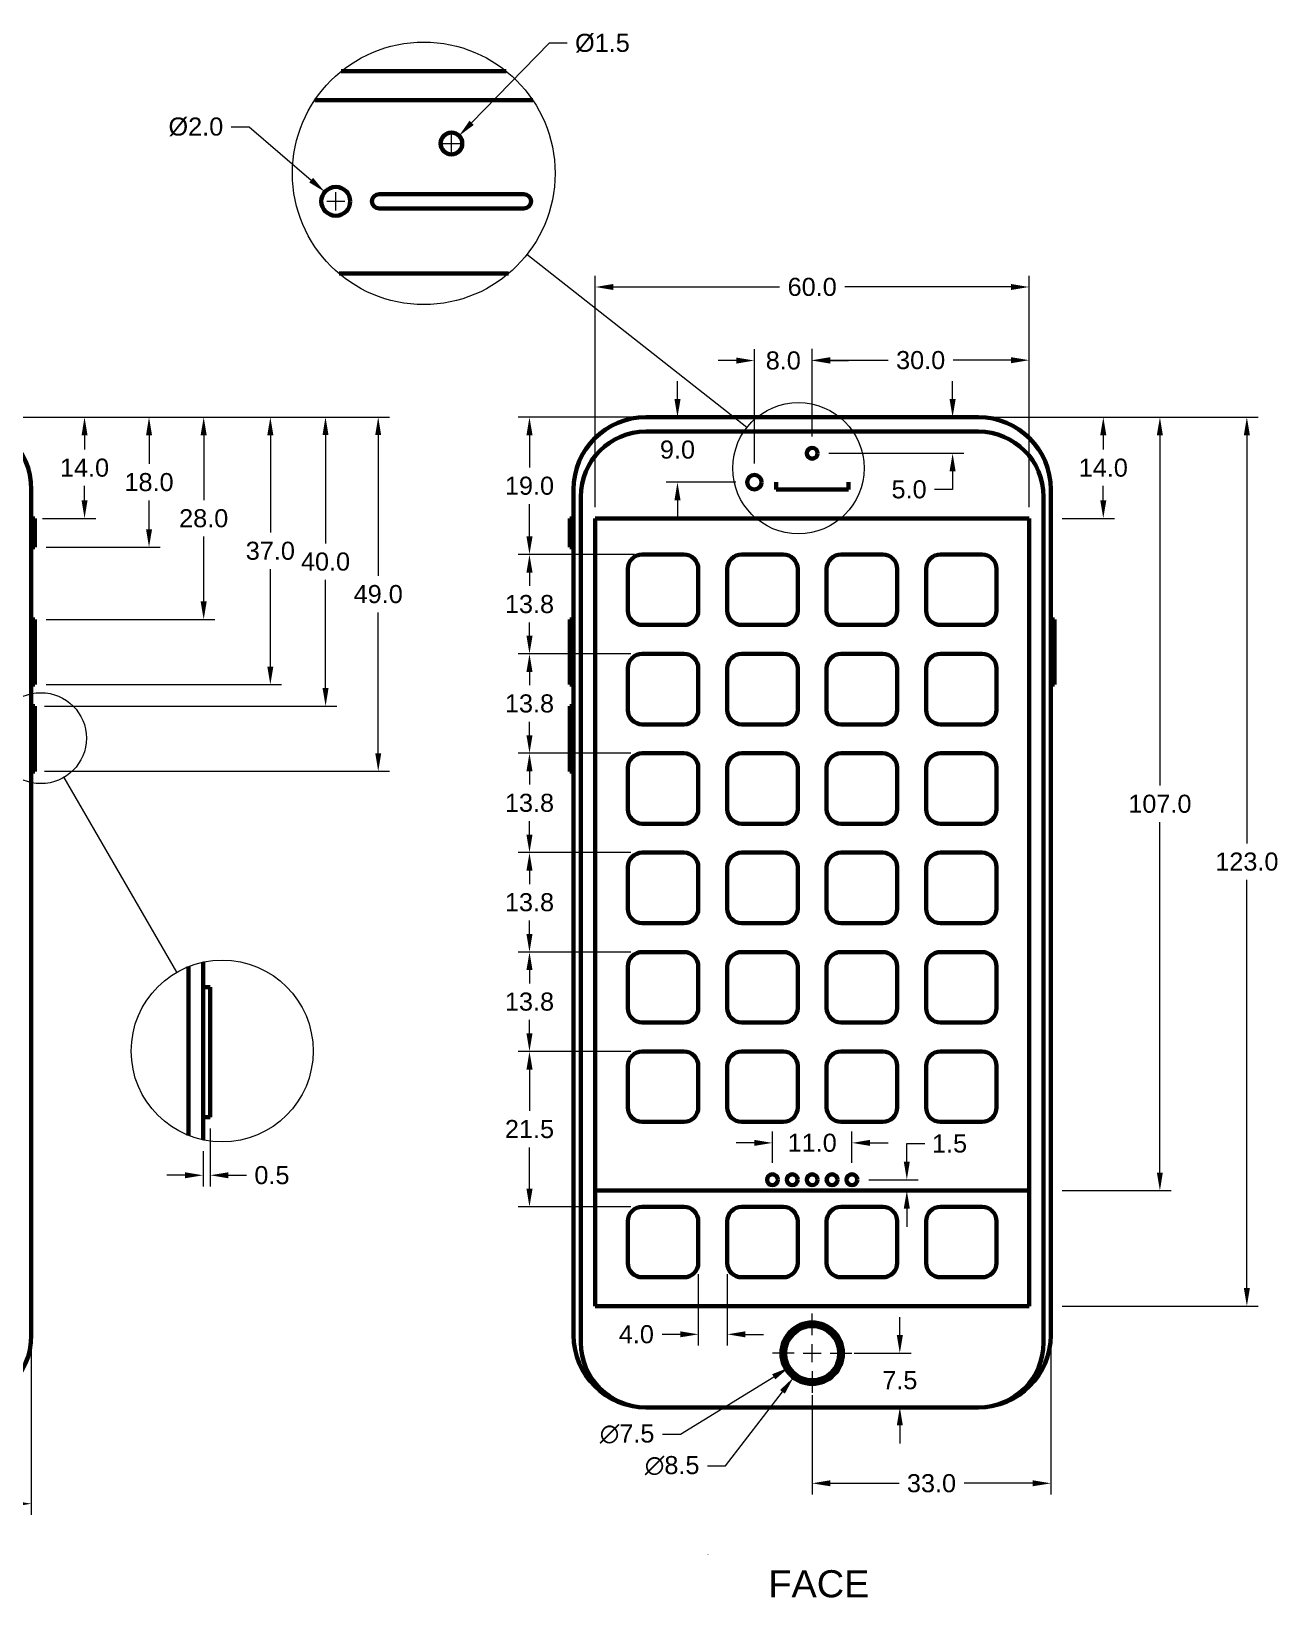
# Model space of a CAD drawing. Extents: x -170 to 109, y -39 to 177.
# Drawn here: x -63.6 to 108.8, y -39.5 to 177.2 of the extents above; entities that cross this region are included whole.
import ezdxf

# ---------------------------------------------------------------- set-up
doc = ezdxf.new("R2010")
doc.units = 0
doc.header["$LTSCALE"] = 0.5
doc.header["$MEASUREMENT"] = 0
doc.layers.get('Defpoints').update_dxf_attribs({"linetype": 'CONTINUOUS'})
for name, color, linetype, lineweight in [('CONTOUR', 6, 'CONTINUOUS', 60), ('COTATION', 1, 'CONTINUOUS', 18), ('TEXTE', 1, 'CONTINUOUS', 18)]:
    doc.layers.add(name, color=color, linetype=linetype, lineweight=lineweight)
doc.styles.add('ARIAL', font='arial.ttf')
doc.dimstyles.new('DECIMAL1', dxfattribs={"dimscale": 25, "dimtxt": 0.1, "dimasz": 0.1, "dimexe": 0.0625, "dimexo": 0.0625, "dimgap": 0.05, "dimtad": 0, "dimtih": 1, "dimtoh": 1, "dimdec": 1, "dimzin": 0, "dimdsep": 46, "dimtxsty": 'ARIAL', "dimcen": -0.05, "dimclrd": 256, "dimclre": 256, "dimclrt": 256, "dimadec": 0, "dimazin": 0, "dimtfac": 1, "dimtdec": 1, "dimtofl": 0, "dimtmove": 0, "dimatfit": 3, "dimfxl": 1, "dimtolj": 1, "dimtzin": 0, "dimlwd": -1, "dimlwe": -1, "dimarcsym": 0})

# ---------------------------------------------------------------- blocks, each defined once
blk = doc.blocks.new('*U9')
at = {"layer": 'CONTOUR'}
blk.add_circle((0, 0), 0.75, dxfattribs=at)
blk = doc.blocks.new('*U10')
at = {"layer": 'CONTOUR', "color": 0, "linetype": 'ByBlock', "lineweight": -2, "transparency": 16777216}
for p in [(0, 0), (2.75, 0), (5.5, 0), (8.25, 0), (11, 0)]:
    blk.add_blockref('*U9', p, dxfattribs=at)
blk = doc.blocks.new('*D15')
at = {"layer": 'COTATION', "transparency": 16777216}
for p, q in [((-72.02, 123.86), (-54.66, 123.86)), ((-56.23, 121.36), (-56.23, 119.39)), ((-56.23, 112.36), (-56.23, 114.34)), ((-62.02, 109.86), (-54.66, 109.86))]:
    blk.add_line(p, q, dxfattribs=at)
for points in [[(-56.64, 121.36), (-55.81, 121.36), (-56.23, 123.86)], [(-56.64, 112.36), (-55.81, 112.36), (-56.23, 109.86)]]:
    blk.add_solid(points, dxfattribs=at)
at = {"layer": 'Defpoints', "color": 0, "transparency": 16777216}
for p in [(-73.59, 123.86), (-63.59, 109.86), (-56.23, 109.86)]:
    blk.add_point(p, dxfattribs=at)
at = {"layer": 'COTATION', "transparency": 16777216, "insert": (-56.23, 116.86), "char_height": 2.5, "attachment_point": 5, "style": 'ARIAL'}
blk.add_mtext('\\A1;14.0', dxfattribs=at)
blk = doc.blocks.new('*D16')
at = {"layer": 'COTATION', "transparency": 16777216}
for p, q in [((-61.52, 123.86), (-45.74, 123.86)), ((-47.31, 121.36), (-47.31, 117.39)), ((-47.31, 108.36), (-47.31, 112.34)), ((-61.52, 105.86), (-45.75, 105.86))]:
    blk.add_line(p, q, dxfattribs=at)
for points in [[(-47.72, 121.36), (-46.89, 121.36), (-47.31, 123.86)], [(-47.72, 108.36), (-46.89, 108.36), (-47.31, 105.86)]]:
    blk.add_solid(points, dxfattribs=at)
at = {"layer": 'Defpoints', "color": 0, "transparency": 16777216}
for p in [(-63.09, 123.86), (-47.31, 123.86), (-63.09, 105.86)]:
    blk.add_point(p, dxfattribs=at)
at = {"layer": 'COTATION', "transparency": 16777216, "insert": (-47.31, 114.86), "char_height": 2.5, "attachment_point": 5, "style": 'ARIAL'}
blk.add_mtext('\\A1;18.0', dxfattribs=at)
blk = doc.blocks.new('*D17')
at = {"layer": 'COTATION', "transparency": 16777216}
for p, q in [((-61.52, 123.86), (-38.19, 123.86)), ((-39.75, 121.36), (-39.75, 112.39)), ((-39.75, 98.36), (-39.75, 107.34)), ((-61.52, 95.86), (-38.19, 95.86))]:
    blk.add_line(p, q, dxfattribs=at)
for points in [[(-40.17, 121.36), (-39.33, 121.36), (-39.75, 123.86)], [(-40.17, 98.36), (-39.33, 98.36), (-39.75, 95.86)]]:
    blk.add_solid(points, dxfattribs=at)
at = {"layer": 'Defpoints', "color": 0, "transparency": 16777216}
for p in [(-63.09, 123.86), (-39.75, 123.86), (-63.09, 95.86)]:
    blk.add_point(p, dxfattribs=at)
at = {"layer": 'COTATION', "transparency": 16777216, "insert": (-39.75, 109.86), "char_height": 2.5, "attachment_point": 5, "style": 'ARIAL'}
blk.add_mtext('\\A1;28.0', dxfattribs=at)
blk = doc.blocks.new('*D18')
at = {"layer": 'COTATION', "transparency": 16777216}
for p, q in [((-61.52, 123.86), (-28.97, 123.86)), ((-30.53, 121.36), (-30.53, 107.89)), ((-30.53, 89.36), (-30.53, 102.84)), ((-61.52, 86.86), (-28.97, 86.86))]:
    blk.add_line(p, q, dxfattribs=at)
for points in [[(-30.95, 121.36), (-30.11, 121.36), (-30.53, 123.86)], [(-30.95, 89.36), (-30.11, 89.36), (-30.53, 86.86)]]:
    blk.add_solid(points, dxfattribs=at)
at = {"layer": 'Defpoints', "color": 0, "transparency": 16777216}
for p in [(-63.09, 123.86), (-30.53, 123.86), (-63.09, 86.86)]:
    blk.add_point(p, dxfattribs=at)
at = {"layer": 'COTATION', "transparency": 16777216, "insert": (-30.53, 105.36), "char_height": 2.5, "attachment_point": 5, "style": 'ARIAL'}
blk.add_mtext('\\A1;37.0', dxfattribs=at)
blk = doc.blocks.new('*D19')
at = {"layer": 'COTATION', "transparency": 16777216}
for p, q in [((-61.78, 123.87), (-21.34, 123.87)), ((-22.9, 121.37), (-22.9, 106.4)), ((-22.89, 86.37), (-22.9, 101.35)), ((-61.77, 83.87), (-21.33, 83.87))]:
    blk.add_line(p, q, dxfattribs=at)
for points in [[(-22.48, 121.37), (-23.32, 121.37), (-22.9, 123.87)], [(-22.48, 86.37), (-23.31, 86.37), (-22.89, 83.87)]]:
    blk.add_solid(points, dxfattribs=at)
at = {"layer": 'Defpoints', "color": 0, "transparency": 16777216}
for p in [(-63.34, 123.86), (-22.9, 123.87), (-63.34, 83.86)]:
    blk.add_point(p, dxfattribs=at)
at = {"layer": 'COTATION', "transparency": 16777216, "insert": (-22.9, 103.87), "char_height": 2.5, "attachment_point": 5, "style": 'ARIAL'}
blk.add_mtext('\\A1;40.0', dxfattribs=at)
blk = doc.blocks.new('*D20')
at = {"layer": 'COTATION', "transparency": 16777216}
for p, q in [((-61.78, 123.87), (-14.05, 123.87)), ((-15.61, 121.37), (-15.61, 101.9)), ((-15.61, 77.37), (-15.61, 96.85)), ((-61.77, 74.87), (-14.04, 74.87))]:
    blk.add_line(p, q, dxfattribs=at)
for points in [[(-15.2, 121.37), (-16.03, 121.37), (-15.61, 123.87)], [(-15.19, 77.37), (-16.02, 77.37), (-15.61, 74.87)]]:
    blk.add_solid(points, dxfattribs=at)
at = {"layer": 'Defpoints', "color": 0, "transparency": 16777216}
for p in [(-63.34, 123.86), (-15.61, 123.87), (-63.34, 74.86)]:
    blk.add_point(p, dxfattribs=at)
at = {"layer": 'COTATION', "transparency": 16777216, "insert": (-15.61, 99.37), "char_height": 2.5, "attachment_point": 5, "style": 'ARIAL'}
blk.add_mtext('\\A1;49.0', dxfattribs=at)
blk = doc.blocks.new('*D26')
at = {"layer": 'COTATION', "transparency": 16777216}
for p, q in [((-129.59, -4.7), (-129.59, -28.02)), ((-63.59, -4.7), (-63.59, -28.02)), ((-127.09, -26.46), (-101.09, -26.46)), ((-66.09, -26.46), (-92.09, -26.46))]:
    blk.add_line(p, q, dxfattribs=at)
for points in [[(-127.09, -26.05), (-127.09, -26.88), (-129.59, -26.46)], [(-66.09, -26.05), (-66.09, -26.88), (-63.59, -26.46)]]:
    blk.add_solid(points, dxfattribs=at)
at = {"layer": 'Defpoints', "color": 0, "transparency": 16777216}
for p in [(-129.59, -3.14), (-63.59, -3.14), (-63.59, -26.46)]:
    blk.add_point(p, dxfattribs=at)
at = {"layer": 'COTATION', "transparency": 16777216, "insert": (-96.59, -26.46), "char_height": 2.5, "attachment_point": 5, "style": 'ARIAL'}
blk.add_mtext('\\A1;66.0', dxfattribs=at)
blk = doc.blocks.new('*D33')
at = {"layer": 'COTATION', "transparency": 16777216}
for p, q in [((-38.84, 25.44), (-38.84, 17.41)), ((-39.84, 22.31), (-39.84, 17.41)), ((-42.34, 18.98), (-44.84, 18.98)), ((-36.34, 18.98), (-33.84, 18.98))]:
    blk.add_line(p, q, dxfattribs=at)
for points in [[(-42.34, 19.39), (-42.34, 18.56), (-39.84, 18.98)], [(-36.34, 19.39), (-36.34, 18.56), (-38.84, 18.98)]]:
    blk.add_solid(points, dxfattribs=at)
at = {"layer": 'Defpoints', "color": 0, "transparency": 16777216}
for p in [(-38.84, 27), (-39.84, 23.87), (-38.84, 18.98)]:
    blk.add_point(p, dxfattribs=at)
at = {"layer": 'COTATION', "transparency": 16777216, "insert": (-30.31, 18.98), "char_height": 2.5, "attachment_point": 5, "style": 'ARIAL'}
blk.add_mtext('\\A1;0.5', dxfattribs=at)
blk = doc.blocks.new('*D34')
at = {"layer": 'COTATION', "transparency": 16777216}
for p, q in [((19.85, 123.86), (3.75, 123.86)), ((5.31, 121.36), (5.31, 116.89)), ((5.31, 107.36), (5.31, 111.84)), ((19.85, 104.86), (3.75, 104.86))]:
    blk.add_line(p, q, dxfattribs=at)
for points in [[(4.89, 121.36), (5.73, 121.36), (5.31, 123.86)], [(4.89, 107.36), (5.73, 107.36), (5.31, 104.86)]]:
    blk.add_solid(points, dxfattribs=at)
at = {"layer": 'Defpoints', "color": 0, "transparency": 16777216}
for p in [(21.41, 123.86), (5.31, 104.86), (21.41, 104.86)]:
    blk.add_point(p, dxfattribs=at)
at = {"layer": 'COTATION', "transparency": 16777216, "insert": (5.31, 114.36), "char_height": 2.5, "attachment_point": 5, "style": 'ARIAL'}
blk.add_mtext('\\A1;19.0', dxfattribs=at)
blk = doc.blocks.new('*D35')
at = {"layer": 'COTATION', "transparency": 16777216}
for p, q in [((19.35, 104.86), (3.75, 104.86)), ((5.31, 102.36), (5.31, 100.52)), ((5.31, 93.61), (5.31, 95.46)), ((19.35, 91.11), (3.75, 91.11))]:
    blk.add_line(p, q, dxfattribs=at)
for points in [[(4.89, 102.36), (5.73, 102.36), (5.31, 104.86)], [(4.89, 93.61), (5.73, 93.61), (5.31, 91.11)]]:
    blk.add_solid(points, dxfattribs=at)
at = {"layer": 'Defpoints', "color": 0, "transparency": 16777216}
for p in [(20.91, 104.86), (5.31, 91.11), (20.91, 91.11)]:
    blk.add_point(p, dxfattribs=at)
at = {"layer": 'COTATION', "transparency": 16777216, "insert": (5.31, 97.99), "char_height": 2.5, "attachment_point": 5, "style": 'ARIAL'}
blk.add_mtext('\\A1;13.8', dxfattribs=at)
blk = doc.blocks.new('*D36')
at = {"layer": 'COTATION', "transparency": 16777216}
for p, q in [((19.35, 91.11), (3.75, 91.11)), ((5.31, 88.61), (5.31, 86.77)), ((5.31, 79.86), (5.31, 81.71)), ((19.35, 77.36), (3.75, 77.36))]:
    blk.add_line(p, q, dxfattribs=at)
for points in [[(4.89, 88.61), (5.73, 88.61), (5.31, 91.11)], [(4.89, 79.86), (5.73, 79.86), (5.31, 77.36)]]:
    blk.add_solid(points, dxfattribs=at)
at = {"layer": 'Defpoints', "color": 0, "transparency": 16777216}
for p in [(20.91, 91.11), (5.31, 77.36), (20.91, 77.36)]:
    blk.add_point(p, dxfattribs=at)
at = {"layer": 'COTATION', "transparency": 16777216, "insert": (5.31, 84.24), "char_height": 2.5, "attachment_point": 5, "style": 'ARIAL'}
blk.add_mtext('\\A1;13.8', dxfattribs=at)
blk = doc.blocks.new('*D37')
at = {"layer": 'COTATION', "transparency": 16777216}
for p, q in [((19.35, 77.36), (3.75, 77.36)), ((5.31, 74.86), (5.31, 73.02)), ((5.31, 66.11), (5.31, 67.96)), ((19.35, 63.61), (3.75, 63.61))]:
    blk.add_line(p, q, dxfattribs=at)
for points in [[(4.89, 74.86), (5.73, 74.86), (5.31, 77.36)], [(4.89, 66.11), (5.73, 66.11), (5.31, 63.61)]]:
    blk.add_solid(points, dxfattribs=at)
at = {"layer": 'Defpoints', "color": 0, "transparency": 16777216}
for p in [(20.91, 77.36), (5.31, 63.61), (20.91, 63.61)]:
    blk.add_point(p, dxfattribs=at)
at = {"layer": 'COTATION', "transparency": 16777216, "insert": (5.31, 70.49), "char_height": 2.5, "attachment_point": 5, "style": 'ARIAL'}
blk.add_mtext('\\A1;13.8', dxfattribs=at)
blk = doc.blocks.new('*D38')
at = {"layer": 'COTATION', "transparency": 16777216}
for p, q in [((19.35, 63.61), (3.75, 63.61)), ((5.31, 61.11), (5.31, 59.27)), ((5.31, 52.36), (5.31, 54.21)), ((19.35, 49.86), (3.75, 49.86))]:
    blk.add_line(p, q, dxfattribs=at)
for points in [[(4.89, 61.11), (5.73, 61.11), (5.31, 63.61)], [(4.89, 52.36), (5.73, 52.36), (5.31, 49.86)]]:
    blk.add_solid(points, dxfattribs=at)
at = {"layer": 'Defpoints', "color": 0, "transparency": 16777216}
for p in [(20.91, 63.61), (5.31, 49.86), (20.91, 49.86)]:
    blk.add_point(p, dxfattribs=at)
at = {"layer": 'COTATION', "transparency": 16777216, "insert": (5.31, 56.74), "char_height": 2.5, "attachment_point": 5, "style": 'ARIAL'}
blk.add_mtext('\\A1;13.8', dxfattribs=at)
blk = doc.blocks.new('*D39')
at = {"layer": 'COTATION', "transparency": 16777216}
for p, q in [((19.35, 49.86), (3.75, 49.86)), ((5.31, 47.36), (5.31, 45.52)), ((5.31, 38.61), (5.31, 40.46)), ((19.35, 36.11), (3.75, 36.11))]:
    blk.add_line(p, q, dxfattribs=at)
for points in [[(4.89, 47.36), (5.73, 47.36), (5.31, 49.86)], [(4.89, 38.61), (5.73, 38.61), (5.31, 36.11)]]:
    blk.add_solid(points, dxfattribs=at)
at = {"layer": 'Defpoints', "color": 0, "transparency": 16777216}
for p in [(20.91, 49.86), (5.31, 36.11), (20.91, 36.11)]:
    blk.add_point(p, dxfattribs=at)
at = {"layer": 'COTATION', "transparency": 16777216, "insert": (5.31, 42.99), "char_height": 2.5, "attachment_point": 5, "style": 'ARIAL'}
blk.add_mtext('\\A1;13.8', dxfattribs=at)
blk = doc.blocks.new('*D40')
at = {"layer": 'COTATION', "transparency": 16777216}
for p, q in [((19.35, 36.11), (3.75, 36.11)), ((5.31, 33.61), (5.31, 27.89)), ((5.31, 17.11), (5.31, 22.84)), ((19.35, 14.61), (3.75, 14.61))]:
    blk.add_line(p, q, dxfattribs=at)
for points in [[(4.89, 33.61), (5.73, 33.61), (5.31, 36.11)], [(4.89, 17.11), (5.73, 17.11), (5.31, 14.61)]]:
    blk.add_solid(points, dxfattribs=at)
at = {"layer": 'Defpoints', "color": 0, "transparency": 16777216}
for p in [(20.91, 36.11), (5.31, 14.61), (20.91, 14.61)]:
    blk.add_point(p, dxfattribs=at)
at = {"layer": 'COTATION', "transparency": 16777216, "insert": (5.31, 25.36), "char_height": 2.5, "attachment_point": 5, "style": 'ARIAL'}
blk.add_mtext('\\A1;21.5', dxfattribs=at)
blk = doc.blocks.new('*D41')
at = {"layer": 'COTATION', "transparency": 16777216}
for p, q in [((38.91, 20.68), (38.91, 25.02)), ((49.91, 20.68), (49.91, 25.02)), ((36.41, 23.46), (33.91, 23.46)), ((52.41, 23.46), (54.91, 23.46))]:
    blk.add_line(p, q, dxfattribs=at)
for points in [[(36.41, 23.87), (36.41, 23.04), (38.91, 23.46)], [(52.41, 23.87), (52.41, 23.04), (49.91, 23.46)]]:
    blk.add_solid(points, dxfattribs=at)
at = {"layer": 'Defpoints', "color": 0, "transparency": 16777216}
for p in [(49.91, 23.46), (38.91, 19.11), (49.91, 19.11)]:
    blk.add_point(p, dxfattribs=at)
at = {"layer": 'COTATION', "transparency": 16777216, "insert": (44.41, 23.46), "char_height": 2.5, "attachment_point": 5, "style": 'ARIAL'}
blk.add_mtext('\\A1;11.0', dxfattribs=at)
blk = doc.blocks.new('*D42')
at = {"layer": 'COTATION', "transparency": 16777216}
for p, q in [((57.5, 20.86), (57.5, 23.36)), ((57.5, 23.36), (60, 23.36)), ((52.23, 18.36), (59.06, 18.36)), ((52.23, 16.86), (59.06, 16.86)), ((57.5, 14.36), (57.5, 11.86))]:
    blk.add_line(p, q, dxfattribs=at)
for points in [[(57.08, 20.86), (57.91, 20.86), (57.5, 18.36)], [(57.08, 14.36), (57.91, 14.36), (57.5, 16.86)]]:
    blk.add_solid(points, dxfattribs=at)
at = {"layer": 'Defpoints', "color": 0, "transparency": 16777216}
for p in [(50.66, 18.36), (50.66, 16.86), (57.5, 16.86)]:
    blk.add_point(p, dxfattribs=at)
at = {"layer": 'COTATION', "transparency": 16777216, "insert": (63.41, 23.36), "char_height": 2.5, "attachment_point": 5, "style": 'ARIAL'}
blk.add_mtext('\\A1;1.5', dxfattribs=at)
blk = doc.blocks.new('*D43')
at = {"layer": 'COTATION', "transparency": 16777216}
for p, q in [((28.66, 5.3), (28.66, -4.59)), ((32.66, 5.3), (32.66, -4.59)), ((26.16, -3.03), (23.66, -3.03)), ((35.16, -3.03), (37.66, -3.03))]:
    blk.add_line(p, q, dxfattribs=at)
for points in [[(26.16, -2.61), (26.16, -3.44), (28.66, -3.03)], [(35.16, -2.61), (35.16, -3.44), (32.66, -3.03)]]:
    blk.add_solid(points, dxfattribs=at)
at = {"layer": 'Defpoints', "color": 0, "transparency": 16777216}
for p in [(28.66, 6.86), (32.66, 6.86), (32.66, -3.03)]:
    blk.add_point(p, dxfattribs=at)
at = {"layer": 'COTATION', "transparency": 16777216, "insert": (20.09, -3.03), "char_height": 2.5, "attachment_point": 5, "style": 'ARIAL'}
blk.add_mtext('\\A1;4.0', dxfattribs=at)
blk = doc.blocks.new('*D44')
at = {"layer": 'COTATION', "transparency": 16777216}
for p, q in [((56.53, -3.14), (56.53, -0.64)), ((50.23, -5.64), (58.09, -5.64)), ((50.23, -13.14), (58.09, -13.14)), ((56.53, -15.64), (56.53, -18.14))]:
    blk.add_line(p, q, dxfattribs=at)
for points in [[(56.11, -3.14), (56.95, -3.14), (56.53, -5.64)], [(56.11, -15.64), (56.95, -15.64), (56.53, -13.14)]]:
    blk.add_solid(points, dxfattribs=at)
at = {"layer": 'Defpoints', "color": 0, "transparency": 16777216}
for p in [(48.66, -5.64), (48.66, -13.14), (56.53, -13.14)]:
    blk.add_point(p, dxfattribs=at)
at = {"layer": 'COTATION', "transparency": 16777216, "insert": (56.53, -9.39), "char_height": 2.5, "attachment_point": 5, "style": 'ARIAL'}
blk.add_mtext('\\A1;7.5', dxfattribs=at)
blk = doc.blocks.new('*D45')
at = {"layer": 'COTATION', "transparency": 16777216}
for p, q in [((77.41, -4.7), (77.41, -25.2)), ((44.41, -11.45), (44.41, -25.2)), ((46.91, -23.64), (56.42, -23.64)), ((74.91, -23.64), (65.41, -23.64))]:
    blk.add_line(p, q, dxfattribs=at)
for points in [[(46.91, -23.22), (46.91, -24.05), (44.41, -23.64)], [(74.91, -23.22), (74.91, -24.05), (77.41, -23.64)]]:
    blk.add_solid(points, dxfattribs=at)
at = {"layer": 'Defpoints', "color": 0, "transparency": 16777216}
for p in [(77.41, -3.14), (44.41, -9.89), (77.41, -23.64)]:
    blk.add_point(p, dxfattribs=at)
at = {"layer": 'COTATION', "transparency": 16777216, "insert": (60.91, -23.64), "char_height": 2.5, "attachment_point": 5, "style": 'ARIAL'}
blk.add_mtext('\\A1;33.0', dxfattribs=at)
blk = doc.blocks.new('*D47')
at = {"layer": 'COTATION', "transparency": 16777216}
for p, q in [((14.41, 111.43), (14.41, 143.43)), ((74.41, 111.43), (74.41, 143.43)), ((16.91, 141.87), (39.91, 141.87)), ((71.91, 141.87), (48.91, 141.87))]:
    blk.add_line(p, q, dxfattribs=at)
for points in [[(16.91, 142.28), (16.91, 141.45), (14.41, 141.87)], [(71.91, 142.28), (71.91, 141.45), (74.41, 141.87)]]:
    blk.add_solid(points, dxfattribs=at)
at = {"layer": 'Defpoints', "color": 0, "transparency": 16777216}
for p in [(74.41, 141.87), (14.41, 109.86), (74.41, 109.86)]:
    blk.add_point(p, dxfattribs=at)
at = {"layer": 'COTATION', "transparency": 16777216, "insert": (44.41, 141.87), "char_height": 2.5, "attachment_point": 5, "style": 'ARIAL'}
blk.add_mtext('\\A1;60.0', dxfattribs=at)
blk = doc.blocks.new('*D48')
at = {"layer": 'COTATION', "transparency": 16777216}
for p, q in [((44.41, 121.18), (44.41, 133.3)), ((74.41, 121.18), (74.41, 133.3)), ((46.91, 131.74), (54.92, 131.74)), ((71.91, 131.74), (63.91, 131.74))]:
    blk.add_line(p, q, dxfattribs=at)
for points in [[(46.91, 132.16), (46.91, 131.32), (44.41, 131.74)], [(71.91, 132.16), (71.91, 131.32), (74.41, 131.74)]]:
    blk.add_solid(points, dxfattribs=at)
at = {"layer": 'Defpoints', "color": 0, "transparency": 16777216}
for p in [(74.41, 131.74), (44.41, 119.61), (74.41, 119.61)]:
    blk.add_point(p, dxfattribs=at)
at = {"layer": 'COTATION', "transparency": 16777216, "insert": (59.41, 131.74), "char_height": 2.5, "attachment_point": 5, "style": 'ARIAL'}
blk.add_mtext('\\A1;30.0', dxfattribs=at)
blk = doc.blocks.new('*D49')
at = {"layer": 'COTATION', "transparency": 16777216}
for p, q in [((36.41, 117.43), (36.41, 133.25)), ((44.41, 121.18), (44.41, 133.25)), ((33.91, 131.69), (31.41, 131.69)), ((46.91, 131.69), (49.41, 131.69))]:
    blk.add_line(p, q, dxfattribs=at)
for points in [[(33.91, 132.11), (33.91, 131.27), (36.41, 131.69)], [(46.91, 132.11), (46.91, 131.27), (44.41, 131.69)]]:
    blk.add_solid(points, dxfattribs=at)
at = {"layer": 'Defpoints', "color": 0, "transparency": 16777216}
for p in [(36.41, 131.69), (44.41, 119.61), (36.41, 115.86)]:
    blk.add_point(p, dxfattribs=at)
at = {"layer": 'COTATION', "transparency": 16777216, "insert": (40.41, 131.69), "char_height": 2.5, "attachment_point": 5, "style": 'ARIAL'}
blk.add_mtext('\\A1;8.0', dxfattribs=at)
blk = doc.blocks.new('*D50')
at = {"layer": 'COTATION', "transparency": 16777216}
for p, q in [((25.78, 126.36), (25.78, 128.86)), ((33.85, 123.86), (24.22, 123.86)), ((33.85, 114.86), (24.22, 114.86)), ((25.78, 112.36), (25.78, 109.86))]:
    blk.add_line(p, q, dxfattribs=at)
for points in [[(25.36, 126.36), (26.2, 126.36), (25.78, 123.86)], [(25.36, 112.36), (26.2, 112.36), (25.78, 114.86)]]:
    blk.add_solid(points, dxfattribs=at)
at = {"layer": 'Defpoints', "color": 0, "transparency": 16777216}
for p in [(25.78, 123.86), (35.41, 123.86), (35.41, 114.86)]:
    blk.add_point(p, dxfattribs=at)
at = {"layer": 'COTATION', "transparency": 16777216, "insert": (25.78, 119.36), "char_height": 2.5, "attachment_point": 5, "style": 'ARIAL'}
blk.add_mtext('\\A1;9.0', dxfattribs=at)
blk = doc.blocks.new('*D51')
at = {"layer": 'COTATION', "transparency": 16777216}
for p, q in [((63.83, 126.36), (63.83, 128.86)), ((46.73, 123.86), (65.39, 123.86)), ((46.73, 118.86), (65.39, 118.86)), ((63.83, 116.36), (63.83, 113.86)), ((63.83, 113.86), (61.33, 113.86))]:
    blk.add_line(p, q, dxfattribs=at)
for points in [[(63.41, 126.36), (64.25, 126.36), (63.83, 123.86)], [(63.41, 116.36), (64.25, 116.36), (63.83, 118.86)]]:
    blk.add_solid(points, dxfattribs=at)
at = {"layer": 'Defpoints', "color": 0, "transparency": 16777216}
for p in [(45.16, 123.86), (63.83, 123.86), (45.16, 118.86)]:
    blk.add_point(p, dxfattribs=at)
at = {"layer": 'COTATION', "transparency": 16777216, "insert": (57.81, 113.86), "char_height": 2.5, "attachment_point": 5, "style": 'ARIAL'}
blk.add_mtext('\\A1;5.0', dxfattribs=at)
blk = doc.blocks.new('*D52')
at = {"layer": 'COTATION', "transparency": 16777216}
for p, q in [((68.98, 123.86), (86.23, 123.86)), ((84.67, 121.36), (84.67, 119.39)), ((84.67, 112.36), (84.67, 114.34)), ((78.98, 109.86), (86.23, 109.86))]:
    blk.add_line(p, q, dxfattribs=at)
for points in [[(84.25, 121.36), (85.09, 121.36), (84.67, 123.86)], [(84.25, 112.36), (85.09, 112.36), (84.67, 109.86)]]:
    blk.add_solid(points, dxfattribs=at)
at = {"layer": 'Defpoints', "color": 0, "transparency": 16777216}
for p in [(67.41, 123.86), (77.41, 109.86), (84.67, 109.86)]:
    blk.add_point(p, dxfattribs=at)
at = {"layer": 'COTATION', "transparency": 16777216, "insert": (84.67, 116.86), "char_height": 2.5, "attachment_point": 5, "style": 'ARIAL'}
blk.add_mtext('\\A1;14.0', dxfattribs=at)
blk = doc.blocks.new('*D53')
at = {"layer": 'COTATION', "transparency": 16777216}
for p, q in [((75.98, 123.86), (94.06, 123.86)), ((92.5, 121.36), (92.5, 72.89)), ((92.5, 19.36), (92.5, 67.84)), ((78.98, 16.86), (94.06, 16.86))]:
    blk.add_line(p, q, dxfattribs=at)
for points in [[(92.08, 121.36), (92.91, 121.36), (92.5, 123.86)], [(92.08, 19.36), (92.91, 19.36), (92.5, 16.86)]]:
    blk.add_solid(points, dxfattribs=at)
at = {"layer": 'Defpoints', "color": 0, "transparency": 16777216}
for p in [(74.41, 123.86), (92.5, 123.86), (77.41, 16.86)]:
    blk.add_point(p, dxfattribs=at)
at = {"layer": 'COTATION', "transparency": 16777216, "insert": (92.5, 70.36), "char_height": 2.5, "attachment_point": 5, "style": 'ARIAL'}
blk.add_mtext('\\A1;107.0', dxfattribs=at)
blk = doc.blocks.new('*D54')
at = {"layer": 'COTATION', "transparency": 16777216}
for p, q in [((75.98, 123.86), (106.09, 123.86)), ((104.53, 121.36), (104.53, 64.89)), ((104.53, 3.36), (104.53, 59.84)), ((78.98, 0.86), (106.09, 0.86))]:
    blk.add_line(p, q, dxfattribs=at)
for points in [[(104.11, 121.36), (104.94, 121.36), (104.53, 123.86)], [(104.11, 3.36), (104.94, 3.36), (104.53, 0.86)]]:
    blk.add_solid(points, dxfattribs=at)
at = {"layer": 'Defpoints', "color": 0, "transparency": 16777216}
for p in [(74.41, 123.86), (104.53, 123.86), (77.41, 0.86)]:
    blk.add_point(p, dxfattribs=at)
at = {"layer": 'COTATION', "transparency": 16777216, "insert": (104.53, 62.36), "char_height": 2.5, "attachment_point": 5, "style": 'ARIAL'}
blk.add_mtext('\\A1;123.0', dxfattribs=at)
blk = doc.blocks.new('*D55')
at = {"layer": 'COTATION', "transparency": 16777216}
for p, q in [((44.41, -3.14), (44.41, -0.14)), ((41.91, -5.64), (38.91, -5.64)), ((43.16, -5.64), (45.66, -5.64)), ((44.41, -6.89), (44.41, -4.39)), ((46.91, -5.64), (49.91, -5.64)), ((44.41, -8.14), (44.41, -11.14)), ((32.44, -21.2), (40.3, -10.98)), ((29.94, -21.2), (32.44, -21.2))]:
    blk.add_line(p, q, dxfattribs=at)
blk.add_solid([(39.97, -10.73), (40.63, -11.24), (41.82, -9)], dxfattribs=at)
at = {"layer": 'Defpoints', "color": 0, "transparency": 16777216}
for p in [(47.01, -2.27), (41.82, -9)]:
    blk.add_point(p, dxfattribs=at)
at = {"layer": 'COTATION', "transparency": 16777216, "insert": (25.04, -21.2), "char_height": 2.5, "attachment_point": 5, "style": 'ARIAL'}
blk.add_mtext('\\A1;∅8.5', dxfattribs=at)
blk = doc.blocks.new('*D56')
at = {"layer": 'COTATION', "transparency": 16777216}
for p, q in [((44.41, -3.14), (44.41, -0.64)), ((41.91, -5.64), (39.41, -5.64)), ((43.16, -5.64), (45.66, -5.64)), ((44.41, -6.89), (44.41, -4.39)), ((46.91, -5.64), (49.41, -5.64)), ((44.41, -8.14), (44.41, -10.64)), ((26.2, -16.83), (39.09, -8.91)), ((23.7, -16.83), (26.2, -16.83))]:
    blk.add_line(p, q, dxfattribs=at)
blk.add_solid([(38.87, -8.55), (39.31, -9.26), (41.22, -7.6)], dxfattribs=at)
at = {"layer": 'Defpoints', "color": 0, "transparency": 16777216}
for p in [(47.61, -3.67), (41.22, -7.6)]:
    blk.add_point(p, dxfattribs=at)
at = {"layer": 'COTATION', "transparency": 16777216, "insert": (18.81, -16.83), "char_height": 2.5, "attachment_point": 5, "style": 'ARIAL'}
blk.add_mtext('\\A1;∅7.5', dxfattribs=at)
blk = doc.blocks.new('*D57')
at = {"layer": 'COTATION', "transparency": 16777216}
for p, q in [((-35.95, 164.02), (-33.45, 164.02)), ((-33.45, 164.02), (-24.89, 156.65)), ((-21.48, 152.47), (-21.48, 154.97)), ((-22.73, 153.72), (-20.23, 153.72))]:
    blk.add_line(p, q, dxfattribs=at)
blk.add_solid([(-24.62, 156.97), (-25.16, 156.34), (-22.99, 155.02)], dxfattribs=at)
at = {"layer": 'Defpoints', "color": 0, "transparency": 16777216}
for p in [(-22.99, 155.02), (-19.96, 152.41)]:
    blk.add_point(p, dxfattribs=at)
at = {"layer": 'COTATION', "transparency": 16777216, "insert": (-40.83, 164.02), "char_height": 2.5, "width": 7.9937, "attachment_point": 5, "style": 'ARIAL'}
blk.add_mtext('\\A1;%%C2.0', dxfattribs=at)
blk = doc.blocks.new('*D58')
at = {"layer": 'COTATION', "transparency": 16777216}
for p, q in [((8.01, 175.6), (-2.69, 164.58)), ((10.51, 175.6), (8.01, 175.6)), ((-5.48, 160.47), (-5.48, 162.97)), ((-6.73, 161.72), (-4.23, 161.72))]:
    blk.add_line(p, q, dxfattribs=at)
blk.add_solid([(-2.99, 164.87), (-2.39, 164.29), (-4.43, 162.79)], dxfattribs=at)
at = {"layer": 'Defpoints', "color": 0, "transparency": 16777216}
for p in [(-4.43, 162.79), (-6.52, 160.64)]:
    blk.add_point(p, dxfattribs=at)
at = {"layer": 'COTATION', "transparency": 16777216, "insert": (15.4, 175.6), "char_height": 2.5, "attachment_point": 5, "style": 'ARIAL'}
blk.add_mtext('\\A1;%%C1.5', dxfattribs=at)

msp = doc.modelspace()

# ---------------------------------------------------------------- linework, layer by layer
at = {"layer": 'CONTOUR'}
for p, q in [((2.1, 171.72), (-20.72, 171.72)), ((2.1, 171.72), (-20.72, 171.72)), ((5.76, 167.72), (-24.39, 167.72)), ((4.52, 154.72), (-15.48, 154.72)), ((4.52, 152.72), (-15.48, 152.72)), ((-21.03, 143.72), (2.41, 143.72)), ((67.41, 123.86), (21.41, 123.86)), ((67.41, 123.86), (21.41, 123.86)), ((67.41, 121.86), (21.41, 121.86)), ((39.41, 114.86), (39.41, 113.86)), ((49.41, 114.86), (49.41, 113.86)), ((-63.59, 113.86), (-63.59, -3.14)), ((11.41, 113.86), (11.41, -3.14)), ((11.41, 113.86), (11.41, -3.14)), ((12.41, 112.86), (12.41, -4.14)), ((49.41, 113.86), (39.41, 113.86)), ((76.41, -4.14), (76.41, 112.86)), ((77.41, -3.14), (77.41, 113.86)), ((77.41, -3.14), (77.41, 113.86)), ((-63.59, 109.86), (-63.09, 109.86)), ((-63.09, 109.86), (-63.09, 105.86)), ((11.41, 109.86), (10.91, 109.86)), ((10.91, 109.86), (10.91, 105.86)), ((14.41, 0.86), (14.41, 109.86)), ((14.41, 109.86), (74.41, 109.86)), ((74.41, 109.86), (74.41, 0.86)), ((-63.09, 105.86), (-63.59, 105.86)), ((-63.09, 105.86), (-63.59, 105.86)), ((10.91, 105.86), (11.41, 105.86)), ((10.91, 105.86), (11.41, 105.86)), ((-63.59, 95.86), (-63.09, 95.86)), ((-63.09, 95.86), (-63.09, 86.86)), ((11.41, 95.86), (10.91, 95.86)), ((10.91, 95.86), (10.91, 86.86)), ((77.41, 95.86), (77.91, 95.87)), ((77.91, 95.87), (77.91, 86.86)), ((-63.09, 86.86), (-63.59, 86.86)), ((10.91, 86.86), (11.41, 86.86)), ((77.91, 86.86), (77.41, 86.86)), ((-63.59, 83.86), (-63.09, 83.86)), ((-63.09, 83.86), (-63.09, 74.86)), ((11.41, 83.86), (10.91, 83.86)), ((10.91, 83.86), (10.91, 74.86)), ((-63.09, 74.86), (-63.59, 74.86)), ((10.91, 74.86), (11.41, 74.86)), ((-41.84, 47.86), (-41.84, 24.48)), ((-39.84, 48.47), (-39.84, 23.87)), ((-39.84, 45), (-38.84, 45)), ((-38.84, 45), (-38.84, 27)), ((-38.84, 27), (-39.84, 27)), ((74.41, 16.86), (14.41, 16.86)), ((74.41, 0.86), (14.41, 0.86)), ((21.41, -13.14), (67.41, -13.14)), ((21.41, -13.14), (67.41, -13.14)), ((21.41, -13.14), (67.41, -13.14)), ((21.41, -13.14), (67.41, -13.14))]:
    msp.add_line(p, q, dxfattribs=at)
for points in [[(20.91, 104.86), (26.66, 104.86, -0.414214), (28.66, 102.86), (28.66, 97.11, -0.414214), (26.66, 95.11), (20.91, 95.11, -0.414214), (18.91, 97.11), (18.91, 102.86, -0.414214)], [(34.66, 104.86), (40.41, 104.86, -0.414214), (42.41, 102.86), (42.41, 97.11, -0.414214), (40.41, 95.11), (34.66, 95.11, -0.414214), (32.66, 97.11), (32.66, 102.86, -0.414214)], [(48.41, 104.86), (54.16, 104.86, -0.414214), (56.16, 102.86), (56.16, 97.11, -0.414214), (54.16, 95.11), (48.41, 95.11, -0.414214), (46.41, 97.11), (46.41, 102.86, -0.414214)], [(62.16, 104.86), (67.91, 104.86, -0.414214), (69.91, 102.86), (69.91, 97.11, -0.414214), (67.91, 95.11), (62.16, 95.11, -0.414214), (60.16, 97.11), (60.16, 102.86, -0.414214)], [(20.91, 91.11), (26.66, 91.11, -0.414214), (28.66, 89.11), (28.66, 83.36, -0.414214), (26.66, 81.36), (20.91, 81.36, -0.414214), (18.91, 83.36), (18.91, 89.11, -0.414214)], [(34.66, 91.11), (40.41, 91.11, -0.414214), (42.41, 89.11), (42.41, 83.36, -0.414214), (40.41, 81.36), (34.66, 81.36, -0.414214), (32.66, 83.36), (32.66, 89.11, -0.414214)], [(48.41, 91.11), (54.16, 91.11, -0.414214), (56.16, 89.11), (56.16, 83.36, -0.414214), (54.16, 81.36), (48.41, 81.36, -0.414214), (46.41, 83.36), (46.41, 89.11, -0.414214)], [(62.16, 91.11), (67.91, 91.11, -0.414214), (69.91, 89.11), (69.91, 83.36, -0.414214), (67.91, 81.36), (62.16, 81.36, -0.414214), (60.16, 83.36), (60.16, 89.11, -0.414214)], [(20.91, 77.36), (26.66, 77.36, -0.414214), (28.66, 75.36), (28.66, 69.61, -0.414214), (26.66, 67.61), (20.91, 67.61, -0.414214), (18.91, 69.61), (18.91, 75.36, -0.414214)], [(34.66, 77.36), (40.41, 77.36, -0.414214), (42.41, 75.36), (42.41, 69.61, -0.414214), (40.41, 67.61), (34.66, 67.61, -0.414214), (32.66, 69.61), (32.66, 75.36, -0.414214)], [(48.41, 77.36), (54.16, 77.36, -0.414214), (56.16, 75.36), (56.16, 69.61, -0.414214), (54.16, 67.61), (48.41, 67.61, -0.414214), (46.41, 69.61), (46.41, 75.36, -0.414214)], [(62.16, 77.36), (67.91, 77.36, -0.414214), (69.91, 75.36), (69.91, 69.61, -0.414214), (67.91, 67.61), (62.16, 67.61, -0.414214), (60.16, 69.61), (60.16, 75.36, -0.414214)], [(20.91, 63.61), (26.66, 63.61, -0.414214), (28.66, 61.61), (28.66, 55.86, -0.414214), (26.66, 53.86), (20.91, 53.86, -0.414214), (18.91, 55.86), (18.91, 61.61, -0.414214)], [(34.66, 63.61), (40.41, 63.61, -0.414214), (42.41, 61.61), (42.41, 55.86, -0.414214), (40.41, 53.86), (34.66, 53.86, -0.414214), (32.66, 55.86), (32.66, 61.61, -0.414214)], [(48.41, 63.61), (54.16, 63.61, -0.414214), (56.16, 61.61), (56.16, 55.86, -0.414214), (54.16, 53.86), (48.41, 53.86, -0.414214), (46.41, 55.86), (46.41, 61.61, -0.414214)], [(62.16, 63.61), (67.91, 63.61, -0.414214), (69.91, 61.61), (69.91, 55.86, -0.414214), (67.91, 53.86), (62.16, 53.86, -0.414214), (60.16, 55.86), (60.16, 61.61, -0.414214)], [(20.91, 49.86), (26.66, 49.86, -0.414214), (28.66, 47.86), (28.66, 42.11, -0.414214), (26.66, 40.11), (20.91, 40.11, -0.414214), (18.91, 42.11), (18.91, 47.86, -0.414214)], [(34.66, 49.86), (40.41, 49.86, -0.414214), (42.41, 47.86), (42.41, 42.11, -0.414214), (40.41, 40.11), (34.66, 40.11, -0.414214), (32.66, 42.11), (32.66, 47.86, -0.414214)], [(48.41, 49.86), (54.16, 49.86, -0.414214), (56.16, 47.86), (56.16, 42.11, -0.414214), (54.16, 40.11), (48.41, 40.11, -0.414214), (46.41, 42.11), (46.41, 47.86, -0.414214)], [(62.16, 49.86), (67.91, 49.86, -0.414214), (69.91, 47.86), (69.91, 42.11, -0.414214), (67.91, 40.11), (62.16, 40.11, -0.414214), (60.16, 42.11), (60.16, 47.86, -0.414214)], [(20.91, 36.11), (26.66, 36.11, -0.414214), (28.66, 34.11), (28.66, 28.36, -0.414214), (26.66, 26.36), (20.91, 26.36, -0.414214), (18.91, 28.36), (18.91, 34.11, -0.414214)], [(34.66, 36.11), (40.41, 36.11, -0.414214), (42.41, 34.11), (42.41, 28.36, -0.414214), (40.41, 26.36), (34.66, 26.36, -0.414214), (32.66, 28.36), (32.66, 34.11, -0.414214)], [(48.41, 36.11), (54.16, 36.11, -0.414214), (56.16, 34.11), (56.16, 28.36, -0.414214), (54.16, 26.36), (48.41, 26.36, -0.414214), (46.41, 28.36), (46.41, 34.11, -0.414214)], [(62.16, 36.11), (67.91, 36.11, -0.414214), (69.91, 34.11), (69.91, 28.36, -0.414214), (67.91, 26.36), (62.16, 26.36, -0.414214), (60.16, 28.36), (60.16, 34.11, -0.414214)], [(20.91, 14.61), (26.66, 14.61, -0.414214), (28.66, 12.61), (28.66, 6.86, -0.414214), (26.66, 4.86), (20.91, 4.86, -0.414214), (18.91, 6.86), (18.91, 12.61, -0.414214)], [(34.66, 14.61), (40.41, 14.61, -0.414214), (42.41, 12.61), (42.41, 6.86, -0.414214), (40.41, 4.86), (34.66, 4.86, -0.414214), (32.66, 6.86), (32.66, 12.61, -0.414214)], [(48.41, 14.61), (54.16, 14.61, -0.414214), (56.16, 12.61), (56.16, 6.86, -0.414214), (54.16, 4.86), (48.41, 4.86, -0.414214), (46.41, 6.86), (46.41, 12.61, -0.414214)], [(62.16, 14.61), (67.91, 14.61, -0.414214), (69.91, 12.61), (69.91, 6.86, -0.414214), (67.91, 4.86), (62.16, 4.86, -0.414214), (60.16, 6.86), (60.16, 12.61, -0.414214)]]:
    msp.add_lwpolyline(points, format="xyb", close=True, dxfattribs=at)
for centre, radius in [((-5.48, 161.72), 1.5), ((-21.48, 153.72), 2), ((44.41, 118.86), 0.75), ((36.41, 114.86), 1), ((44.41, -5.64), 4.25), ((44.41, -5.64), 3.75)]:
    msp.add_circle(centre, radius, dxfattribs=at)
for centre, radius, start, end in [((-15.48, 153.72), 1, 90, 270), ((4.52, 153.72), 1, 270, 90), ((-73.59, 113.86), 10, 0, 90), ((21.41, 113.86), 10, 90, 180), ((21.41, 113.86), 10, 90, 180), ((67.41, 113.86), 10, 0, 90), ((67.41, 113.86), 10, 0, 90), ((21.41, 112.86), 9, 90, 180), ((67.41, 112.86), 9, 0, 90), ((-73.59, -3.14), 10, 270, 0), ((21.41, -3.14), 10, 180, 270), ((21.41, -3.14), 10, 180, 270), ((21.41, -4.14), 9, 180, 270), ((67.41, -3.14), 10, 270, 0), ((67.41, -3.14), 10, 270, 360), ((67.41, -4.14), 9, 270, 0)]:
    msp.add_arc(centre, radius, start, end, dxfattribs=at)
at = {"layer": 'COTATION'}
for p, q in [((35.36, 122.42), (4.96, 146.35)), ((-59.11, 74.01), (-43.5, 47.06))]:
    msp.add_line(p, q, dxfattribs=at)
for centre, radius in [((-9.31, 157.59), 18.16), ((42.5, 116.8), 9.08), ((-62.26, 79.45), 6.29), ((-37.19, 36.17), 12.58)]:
    msp.add_circle(centre, radius, dxfattribs=at)

# ---------------------------------------------------------------- block references
at = {"layer": 'CONTOUR'}
msp.add_blockref('*U10', (38.91, 18.36), dxfattribs=at)

# ---------------------------------------------------------------- texts
at = {"layer": 'TEXTE', "attachment_point": 1, "style": 'ARIAL'}
for width, insert, char_height in [(34.4656, (29.83, -33.42), 0.1), (58.9922, (38.35, -35.66), 3.75)]:
    msp.add_mtext_dynamic_manual_height_columns('FACE', width=width, gutter_width=0.5, heights=[0], dxfattribs=dict(at, insert=insert, char_height=char_height))

# ---------------------------------------------------------------- dimensions: what is measured, and where the dimension line sits
at = {"layer": 'COTATION'}
for p1, p2, text, picture, middle in [((-6.52, 160.64), (-4.43, 162.79), '%%C1.5', '*D58', (15.4, 175.6)), ((-19.96, 152.41), (-22.99, 155.02), '%%C2.0', '*D57', (-40.83, 164.02))]:
    dim = msp.add_diameter_dim_2p(p1=p1, p2=p2, text=text, dimstyle='DECIMAL1', dxfattribs=at)
    dim.commit()
    dim.dimension.update_dxf_attribs({"geometry": picture, "text_midpoint": middle, "dimtype": 163})
for base, p1, p2, picture, middle in [((74.41, 141.87), (14.41, 109.86), (74.41, 109.86), '*D47', (44.41, 141.87)), ((74.41, 131.74), (44.41, 119.61), (74.41, 119.61), '*D48', (59.41, 131.74)), ((49.91, 23.46), (38.91, 19.11), (49.91, 19.11), '*D41', (44.41, 23.46)), ((-63.59, -26.46), (-129.59, -3.14), (-63.59, -3.14), '*D26', (-96.59, -26.46)), ((77.41, -23.64), (44.41, -9.89), (77.41, -3.14), '*D45', (60.91, -23.64))]:
    dim = msp.add_linear_dim(base=base, p1=p1, p2=p2, dimstyle='DECIMAL1', dxfattribs=at)
    dim.commit()
    dim.dimension.update_dxf_attribs({"geometry": picture, "text_midpoint": middle})
for base, p1, p2, picture, middle in [((36.41, 131.69), (44.41, 119.61), (36.41, 115.86), '*D49', (40.41, 131.69)), ((32.66, -3.03), (28.66, 6.86), (32.66, 6.86), '*D43', (20.09, -3.03))]:
    dim = msp.add_linear_dim(base=base, p1=p1, p2=p2, dimstyle='DECIMAL1', dxfattribs=at)
    dim.commit()
    dim.dimension.update_dxf_attribs({"geometry": picture, "text_midpoint": middle, "dimtype": 160})
for base, p1, p2, picture, middle in [((25.78, 123.86), (35.41, 114.86), (35.41, 123.86), '*D50', (25.78, 119.36)), ((63.83, 123.86), (45.16, 118.86), (45.16, 123.86), '*D51', (57.81, 113.86)), ((57.5, 16.86), (50.66, 18.36), (50.66, 16.86), '*D42', (63.41, 23.36)), ((56.53, -13.14), (48.66, -5.64), (48.66, -13.14), '*D44', (56.53, -9.39))]:
    dim = msp.add_linear_dim(base=base, p1=p1, p2=p2, angle=90, dimstyle='DECIMAL1', dxfattribs=at)
    dim.commit()
    dim.dimension.update_dxf_attribs({"geometry": picture, "text_midpoint": middle, "dimtype": 160})
for base, p1, p2, picture, middle in [((-56.23, 109.86), (-73.59, 123.86), (-63.59, 109.86), '*D15', (-56.23, 116.86)), ((-39.75, 123.86), (-63.09, 95.86), (-63.09, 123.86), '*D17', (-39.75, 109.86)), ((5.31, 104.86), (21.41, 123.86), (21.41, 104.86), '*D34', (5.31, 114.36)), ((84.67, 109.86), (67.41, 123.86), (77.41, 109.86), '*D52', (84.67, 116.86)), ((92.5, 123.86), (77.41, 16.86), (74.41, 123.86), '*D53', (92.5, 70.36)), ((104.53, 123.86), (77.41, 0.86), (74.41, 123.86), '*D54', (104.53, 62.36)), ((5.30835107, 91.11498754), (20.91368857, 104.86498754), (20.91368857, 91.11498754), '*D35', (5.30835107, 97.98998754))]:
    dim = msp.add_linear_dim(base=base, p1=p1, p2=p2, angle=90, dimstyle='DECIMAL1', dxfattribs=at)
    dim.commit()
    dim.dimension.update_dxf_attribs({"geometry": picture, "text_midpoint": middle})
for p1, p2, distance, picture, middle in [((-63.34, 83.86), (-63.34, 123.86), -40.44, '*D19', (-22.9, 103.87)), ((-63.34, 74.86), (-63.34, 123.86), -47.73, '*D20', (-15.61, 99.37)), ((-63.09, 105.86), (-63.09, 123.86), -15.78, '*D16', (-47.31, 114.86)), ((-63.09, 86.86), (-63.09, 123.86), -32.56, '*D18', (-30.53, 105.36))]:
    dim = msp.add_aligned_dim(p1=p1, p2=p2, distance=distance, dimstyle='DECIMAL1', dxfattribs=at)
    dim.commit()
    dim.dimension.update_dxf_attribs({"geometry": picture, "text_midpoint": middle})
for base, p1, p2, picture, middle in [((5.30835107, 77.36498754), (20.91368857, 91.11498754), (20.91368857, 77.36498754), '*D36', (5.30835107, 84.23998754)), ((5.30835107, 63.61498754), (20.91368857, 77.36498754), (20.91368857, 63.61498754), '*D37', (5.30835107, 70.48998754)), ((5.30835107, 49.86498754), (20.91368857, 63.61498754), (20.91368857, 49.86498754), '*D38', (5.30835107, 56.73998754)), ((5.30835107, 36.11498754), (20.91368857, 49.86498754), (20.91368857, 36.11498754), '*D39', (5.30835107, 42.98998754)), ((5.31, 14.61), (20.91, 36.11), (20.91, 14.61), '*D40', (5.31, 25.36))]:
    dim = msp.add_linear_dim(base=base, p1=p1, p2=p2, angle=90, dimstyle='DECIMAL1', override={"dimtmove": 1}, dxfattribs=at)
    dim.commit()
    dim.dimension.update_dxf_attribs({"geometry": picture, "text_midpoint": middle})
dim = msp.add_linear_dim(base=(-38.84, 18.98), p1=(-39.84, 23.87), p2=(-38.84, 27), text='0.5', dimstyle='DECIMAL1', dxfattribs=at)
dim.commit()
dim.dimension.update_dxf_attribs({"geometry": '*D33', "text_midpoint": (-30.31, 18.98)})
for p1, p2, picture, middle in [((47.61, -3.67), (41.22, -7.6), '*D56', (18.81, -16.83)), ((47.01, -2.27), (41.82, -9), '*D55', (25.04, -21.2))]:
    dim = msp.add_diameter_dim_2p(p1=p1, p2=p2, dimstyle='DECIMAL1', dxfattribs=at)
    dim.commit()
    dim.dimension.update_dxf_attribs({"geometry": picture, "text_midpoint": middle, "dimtype": 163})

doc.saveas('drawing.dxf')
